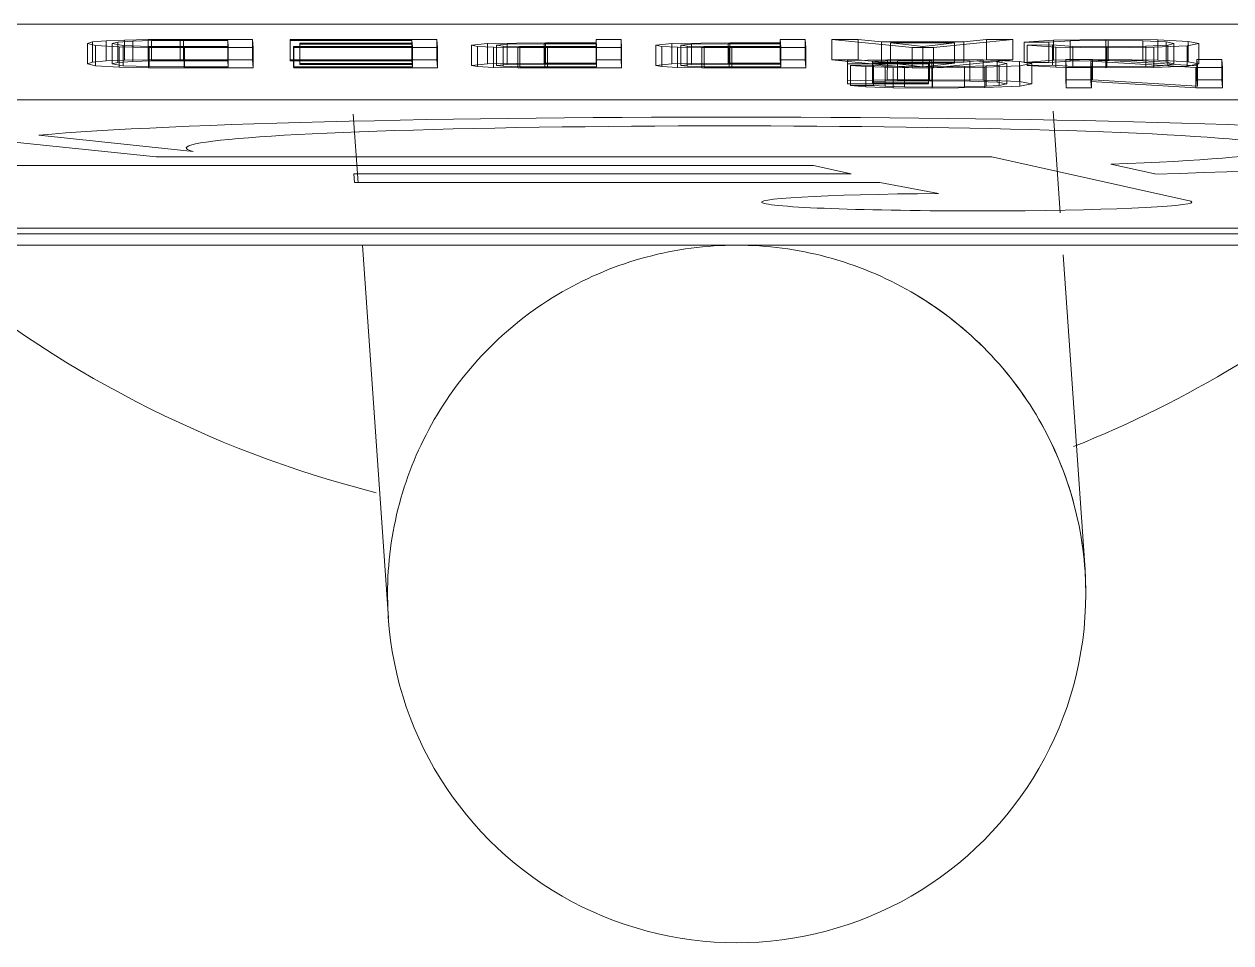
# Model space of a CAD drawing. Header units: metres. Extents: x -55 to 260, y -121 to 64.
# Drawn here: x 2.4793 to 2.5863, y 19.5796 to 19.6611 of the extents above; entities that cross this region are included whole.
import ezdxf

# ---------------------------------------------------------------- set-up
doc = ezdxf.new("R2010")
doc.units = ezdxf.units.M
doc.layers.add('0-1', color=7, linetype='Continuous', lineweight=5)
doc.layers.add('45ESTAC-1', color=253, linetype='Continuous', lineweight=5)

# ---------------------------------------------------------------- blocks, each defined once
blk = doc.blocks.new('Sign - SpeedLimit_Handicap - Handicap-5468633-A1 _ A700')
at = {"layer": '45ESTAC-1'}
for p, q in [((2.64356, 19.66114), (2.39877, 19.66114)), ((2.48533, 19.65956), (2.48487, 19.65942)), ((2.48653, 19.65967), (2.48533, 19.65956)), ((2.48533, 19.65776), (2.48533, 19.65956)), ((2.48815, 19.65973), (2.48653, 19.65967)), ((2.48653, 19.65787), (2.48653, 19.65967)), ((2.48708, 19.65942), (2.48756, 19.65955)), ((2.48756, 19.65955), (2.4889, 19.65964)), ((2.48756, 19.65775), (2.48756, 19.65955)), ((2.49026, 19.65977), (2.48815, 19.65973)), ((2.48815, 19.65794), (2.48815, 19.65973)), ((2.4889, 19.65964), (2.49054, 19.65968)), ((2.4889, 19.65784), (2.4889, 19.65964)), ((2.49311, 19.65978), (2.49026, 19.65977)), ((2.49026, 19.65797), (2.49026, 19.65977)), ((2.49054, 19.65968), (2.49339, 19.65969)), ((2.49054, 19.65788), (2.49054, 19.65968)), ((2.49952, 19.65978), (2.49311, 19.65978)), ((2.49311, 19.65798), (2.49311, 19.65978)), ((2.49339, 19.65969), (2.49731, 19.65969)), ((2.49339, 19.65789), (2.49339, 19.65969)), ((2.49731, 19.65969), (2.49735, 19.65915)), ((2.49731, 19.65969), (2.49731, 19.65789)), ((2.49957, 19.65906), (2.49952, 19.65978)), ((2.49952, 19.65978), (2.49952, 19.65798)), ((2.51586, 19.65978), (2.50284, 19.65978)), ((2.50284, 19.65978), (2.50285, 19.65969)), ((2.50284, 19.65798), (2.50284, 19.65978)), ((2.50285, 19.65969), (2.51365, 19.65969)), ((2.50285, 19.65789), (2.50285, 19.65969)), ((2.51365, 19.65969), (2.51367, 19.65946)), ((2.51365, 19.65789), (2.51365, 19.65969)), ((2.51591, 19.65906), (2.51586, 19.65978)), ((2.51586, 19.65978), (2.51586, 19.65798)), ((2.5322, 19.65978), (2.52998, 19.65978)), ((2.52998, 19.65978), (2.53, 19.65949)), ((2.52998, 19.65798), (2.52998, 19.65978)), ((2.53225, 19.65906), (2.5322, 19.65978)), ((2.5322, 19.65978), (2.5322, 19.65798)), ((2.54854, 19.65978), (2.54632, 19.65978)), ((2.54632, 19.65978), (2.54634, 19.65949)), ((2.54632, 19.65798), (2.54632, 19.65978)), ((2.54859, 19.65906), (2.54854, 19.65978)), ((2.54854, 19.65978), (2.54854, 19.65798)), ((2.55324, 19.65978), (2.5509, 19.65978)), ((2.5509, 19.65978), (2.55803, 19.65906)), ((2.5509, 19.65798), (2.5509, 19.65978)), ((2.55529, 19.65956), (2.55324, 19.65978)), ((2.55324, 19.65798), (2.55324, 19.65978)), ((2.56259, 19.65956), (2.55529, 19.65956)), ((2.55529, 19.65776), (2.55529, 19.65956)), ((2.55991, 19.65906), (2.56694, 19.65978)), ((2.5646, 19.65978), (2.56259, 19.65956)), ((2.56259, 19.65776), (2.56259, 19.65956)), ((2.56694, 19.65978), (2.5646, 19.65978)), ((2.5646, 19.65798), (2.5646, 19.65978)), ((2.56694, 19.65978), (2.56694, 19.65798)), ((2.57055, 19.65973), (2.56794, 19.65955)), ((2.56794, 19.65955), (2.57015, 19.65953)), ((2.56794, 19.65775), (2.56794, 19.65955)), ((2.57015, 19.65953), (2.57202, 19.65966)), ((2.57015, 19.65953), (2.57015, 19.65773)), ((2.57518, 19.65979), (2.57055, 19.65973)), ((2.57055, 19.65793), (2.57055, 19.65973)), ((2.57202, 19.65966), (2.57541, 19.6597)), ((2.57202, 19.65786), (2.57202, 19.65966)), ((2.5798, 19.65975), (2.57518, 19.65979)), ((2.57518, 19.658), (2.57518, 19.65979)), ((2.57541, 19.6597), (2.57847, 19.65967)), ((2.57541, 19.6579), (2.57541, 19.6597)), ((2.57847, 19.65967), (2.58056, 19.65957)), ((2.57847, 19.65787), (2.57847, 19.65967)), ((2.58251, 19.65961), (2.5798, 19.65975)), ((2.5798, 19.65795), (2.5798, 19.65975)), ((2.58056, 19.65957), (2.58124, 19.65942)), ((2.58056, 19.65777), (2.58056, 19.65957)), ((2.58345, 19.65942), (2.58251, 19.65961)), ((2.58251, 19.65781), (2.58251, 19.65961)), ((2.48487, 19.65942), (2.48558, 19.65925)), ((2.48487, 19.65762), (2.48487, 19.65942)), ((2.48558, 19.65925), (2.48768, 19.65912)), ((2.48558, 19.65745), (2.48558, 19.65925)), ((2.48804, 19.65925), (2.48708, 19.65942)), ((2.48708, 19.65762), (2.48708, 19.65942)), ((2.48768, 19.65912), (2.49029, 19.65907)), ((2.48768, 19.65732), (2.48768, 19.65912)), ((2.49035, 19.65917), (2.48804, 19.65925)), ((2.48804, 19.65745), (2.48804, 19.65925)), ((2.49029, 19.65907), (2.49346, 19.65906)), ((2.49029, 19.65727), (2.49029, 19.65907)), ((2.49349, 19.65915), (2.49035, 19.65917)), ((2.49035, 19.65737), (2.49035, 19.65917)), ((2.49346, 19.65906), (2.49957, 19.65906)), ((2.49346, 19.65726), (2.49346, 19.65906)), ((2.49735, 19.65915), (2.49349, 19.65915)), ((2.49349, 19.65735), (2.49349, 19.65915)), ((2.49735, 19.65735), (2.49735, 19.65915)), ((2.49957, 19.65726), (2.49957, 19.65906)), ((2.51369, 19.65915), (2.50316, 19.65915)), ((2.50316, 19.65915), (2.50317, 19.65906)), ((2.50316, 19.65735), (2.50316, 19.65915)), ((2.50317, 19.65906), (2.51591, 19.65906)), ((2.50317, 19.65726), (2.50317, 19.65906)), ((2.51367, 19.65946), (2.5037, 19.65946)), ((2.5037, 19.65946), (2.5037, 19.65937)), ((2.5037, 19.65766), (2.5037, 19.65946)), ((2.5037, 19.65937), (2.51367, 19.65937)), ((2.5037, 19.65757), (2.5037, 19.65937)), ((2.51367, 19.65766), (2.51367, 19.65946)), ((2.51367, 19.65937), (2.51369, 19.65915)), ((2.51367, 19.65757), (2.51367, 19.65937)), ((2.51369, 19.65735), (2.51369, 19.65915)), ((2.51591, 19.65726), (2.51591, 19.65906)), ((2.52036, 19.65943), (2.51894, 19.65927)), ((2.51894, 19.65927), (2.51948, 19.65917)), ((2.51894, 19.65747), (2.51894, 19.65927)), ((2.51948, 19.65917), (2.52088, 19.6591)), ((2.51948, 19.65737), (2.51948, 19.65917)), ((2.5255, 19.65949), (2.52036, 19.65943)), ((2.52036, 19.65763), (2.52036, 19.65943)), ((2.52088, 19.6591), (2.52303, 19.65907)), ((2.52088, 19.6573), (2.52088, 19.6591)), ((2.52116, 19.65927), (2.52211, 19.65937)), ((2.52173, 19.6592), (2.52116, 19.65927)), ((2.52116, 19.65747), (2.52116, 19.65927)), ((2.52323, 19.65916), (2.52173, 19.6592)), ((2.52173, 19.6574), (2.52173, 19.6592)), ((2.52211, 19.65937), (2.52537, 19.6594)), ((2.52211, 19.65757), (2.52211, 19.65937)), ((2.52303, 19.65907), (2.52568, 19.65906)), ((2.52303, 19.65727), (2.52303, 19.65907)), ((2.52544, 19.65915), (2.52323, 19.65916)), ((2.52323, 19.65736), (2.52323, 19.65916)), ((2.52537, 19.6594), (2.53001, 19.6594)), ((2.52537, 19.6576), (2.52537, 19.6594)), ((2.53003, 19.65915), (2.52544, 19.65915)), ((2.52544, 19.65735), (2.52544, 19.65915)), ((2.53, 19.65949), (2.5255, 19.65949)), ((2.5255, 19.65769), (2.5255, 19.65949)), ((2.52568, 19.65906), (2.53225, 19.65906)), ((2.52568, 19.65726), (2.52568, 19.65906)), ((2.53, 19.65769), (2.53, 19.65949)), ((2.53001, 19.6594), (2.53003, 19.65915)), ((2.53001, 19.6594), (2.53001, 19.6576)), ((2.53003, 19.65735), (2.53003, 19.65915)), ((2.53225, 19.65726), (2.53225, 19.65906)), ((2.53669, 19.65943), (2.53528, 19.65927)), ((2.53528, 19.65927), (2.53581, 19.65917)), ((2.53528, 19.65747), (2.53528, 19.65927)), ((2.53581, 19.65917), (2.53721, 19.6591)), ((2.53581, 19.65737), (2.53581, 19.65917)), ((2.54184, 19.65949), (2.53669, 19.65943)), ((2.53669, 19.65763), (2.53669, 19.65943)), ((2.53721, 19.6591), (2.53937, 19.65907)), ((2.53721, 19.6573), (2.53721, 19.6591)), ((2.53749, 19.65927), (2.53845, 19.65937)), ((2.53807, 19.6592), (2.53749, 19.65927)), ((2.53749, 19.65747), (2.53749, 19.65927)), ((2.53957, 19.65916), (2.53807, 19.6592)), ((2.53807, 19.6574), (2.53807, 19.6592)), ((2.53845, 19.65937), (2.54171, 19.6594)), ((2.53845, 19.65757), (2.53845, 19.65937)), ((2.53937, 19.65907), (2.54202, 19.65906)), ((2.53937, 19.65727), (2.53937, 19.65907)), ((2.54178, 19.65915), (2.53957, 19.65916)), ((2.53957, 19.65736), (2.53957, 19.65916)), ((2.54171, 19.6594), (2.54635, 19.6594)), ((2.54171, 19.6576), (2.54171, 19.6594)), ((2.54636, 19.65915), (2.54178, 19.65915)), ((2.54178, 19.65735), (2.54178, 19.65915)), ((2.54634, 19.65949), (2.54184, 19.65949)), ((2.54184, 19.65769), (2.54184, 19.65949)), ((2.54202, 19.65906), (2.54859, 19.65906)), ((2.54202, 19.65726), (2.54202, 19.65906)), ((2.54634, 19.65769), (2.54634, 19.65949)), ((2.54635, 19.6594), (2.54636, 19.65915)), ((2.54635, 19.6594), (2.54635, 19.6576)), ((2.54636, 19.65735), (2.54636, 19.65915)), ((2.54859, 19.65726), (2.54859, 19.65906)), ((2.55771, 19.65929), (2.5561, 19.65947)), ((2.5561, 19.65947), (2.56178, 19.65947)), ((2.5561, 19.65767), (2.5561, 19.65947)), ((2.55896, 19.65915), (2.55771, 19.65929)), ((2.55803, 19.65906), (2.55991, 19.65906)), ((2.55803, 19.65726), (2.55803, 19.65906)), ((2.56006, 19.65927), (2.55896, 19.65915)), ((2.55896, 19.65735), (2.55896, 19.65915)), ((2.55991, 19.65726), (2.55991, 19.65906)), ((2.56178, 19.65947), (2.56006, 19.65927)), ((2.56178, 19.65947), (2.56178, 19.65767)), ((2.57045, 19.65929), (2.56823, 19.65926)), ((2.56823, 19.65926), (2.57075, 19.65911)), ((2.56823, 19.65747), (2.56823, 19.65926)), ((2.57227, 19.65917), (2.57045, 19.65929)), ((2.57045, 19.65749), (2.57045, 19.65929)), ((2.57075, 19.65911), (2.57519, 19.65905)), ((2.57075, 19.65731), (2.57075, 19.65911)), ((2.57527, 19.65914), (2.57227, 19.65917)), ((2.57227, 19.65738), (2.57227, 19.65917)), ((2.57519, 19.65905), (2.57944, 19.65909)), ((2.57519, 19.65725), (2.57519, 19.65905)), ((2.57873, 19.65918), (2.57527, 19.65914)), ((2.57527, 19.65734), (2.57527, 19.65914)), ((2.58068, 19.65928), (2.57873, 19.65918)), ((2.57873, 19.65738), (2.57873, 19.65918)), ((2.57944, 19.65909), (2.58242, 19.65922)), ((2.57944, 19.65729), (2.57944, 19.65909)), ((2.58124, 19.65942), (2.58068, 19.65928)), ((2.58068, 19.65748), (2.58068, 19.65928)), ((2.58124, 19.65762), (2.58124, 19.65942)), ((2.58242, 19.65922), (2.58345, 19.65942)), ((2.58242, 19.65742), (2.58242, 19.65922)), ((2.58345, 19.65762), (2.58345, 19.65942)), ((2.48487, 19.65762), (2.48533, 19.65776)), ((2.48558, 19.65745), (2.48487, 19.65762)), ((2.48533, 19.65776), (2.48653, 19.65787)), ((2.48768, 19.65732), (2.48558, 19.65745)), ((2.48653, 19.65787), (2.48815, 19.65794)), ((2.48756, 19.65775), (2.48708, 19.65762)), ((2.48708, 19.65762), (2.48804, 19.65745)), ((2.4889, 19.65784), (2.48756, 19.65775)), ((2.48804, 19.65745), (2.49035, 19.65737)), ((2.48815, 19.65794), (2.49026, 19.65797)), ((2.49054, 19.65788), (2.4889, 19.65784)), ((2.49026, 19.65797), (2.49311, 19.65798)), ((2.49339, 19.65789), (2.49054, 19.65788)), ((2.49311, 19.65798), (2.49952, 19.65798)), ((2.49731, 19.65789), (2.49339, 19.65789)), ((2.49735, 19.65735), (2.49731, 19.65789)), ((2.49952, 19.65798), (2.49957, 19.65726)), ((2.50285, 19.65789), (2.50284, 19.65798)), ((2.50284, 19.65798), (2.51586, 19.65798)), ((2.51365, 19.65789), (2.50285, 19.65789)), ((2.5037, 19.65757), (2.5037, 19.65766)), ((2.5037, 19.65766), (2.51367, 19.65766)), ((2.51367, 19.65757), (2.5037, 19.65757)), ((2.51367, 19.65766), (2.51365, 19.65789)), ((2.51369, 19.65735), (2.51367, 19.65757)), ((2.51586, 19.65798), (2.51591, 19.65726)), ((2.51894, 19.65747), (2.52036, 19.65763)), ((2.51948, 19.65737), (2.51894, 19.65747)), ((2.52036, 19.65763), (2.5255, 19.65769)), ((2.52211, 19.65757), (2.52116, 19.65747)), ((2.52116, 19.65747), (2.52173, 19.6574)), ((2.52173, 19.6574), (2.52323, 19.65736)), ((2.52537, 19.6576), (2.52211, 19.65757)), ((2.53001, 19.6576), (2.52537, 19.6576)), ((2.5255, 19.65769), (2.53, 19.65769)), ((2.53, 19.65769), (2.52998, 19.65798)), ((2.52998, 19.65798), (2.5322, 19.65798)), ((2.53003, 19.65735), (2.53001, 19.6576)), ((2.5322, 19.65798), (2.53225, 19.65726)), ((2.53528, 19.65747), (2.53669, 19.65763)), ((2.53581, 19.65737), (2.53528, 19.65747)), ((2.53669, 19.65763), (2.54184, 19.65769)), ((2.53845, 19.65757), (2.53749, 19.65747)), ((2.53749, 19.65747), (2.53807, 19.6574)), ((2.53807, 19.6574), (2.53957, 19.65736)), ((2.54171, 19.6576), (2.53845, 19.65757)), ((2.54635, 19.6576), (2.54171, 19.6576)), ((2.54184, 19.65769), (2.54634, 19.65769)), ((2.54634, 19.65769), (2.54632, 19.65798)), ((2.54632, 19.65798), (2.54854, 19.65798)), ((2.54636, 19.65735), (2.54635, 19.6576)), ((2.54854, 19.65798), (2.54859, 19.65726)), ((2.55803, 19.65726), (2.5509, 19.65798)), ((2.5509, 19.65798), (2.55324, 19.65798)), ((2.55582, 19.65798), (2.55227, 19.6579)), ((2.55227, 19.6579), (2.55229, 19.65763)), ((2.55227, 19.6561), (2.55227, 19.6579)), ((2.55229, 19.65763), (2.55949, 19.65763)), ((2.55229, 19.65583), (2.55229, 19.65763)), ((2.55459, 19.65751), (2.55255, 19.65748)), ((2.55255, 19.65748), (2.5539, 19.65737)), ((2.55255, 19.65569), (2.55255, 19.65748)), ((2.55324, 19.65798), (2.55529, 19.65776)), ((2.55449, 19.65785), (2.55673, 19.6579)), ((2.55449, 19.65772), (2.55449, 19.65785)), ((2.55449, 19.65605), (2.55449, 19.65785)), ((2.55948, 19.65772), (2.55449, 19.65772)), ((2.55449, 19.65592), (2.55449, 19.65772)), ((2.55561, 19.65742), (2.55459, 19.65751)), ((2.55459, 19.65571), (2.55459, 19.65751)), ((2.55529, 19.65776), (2.56259, 19.65776)), ((2.55734, 19.65738), (2.55561, 19.65742)), ((2.55561, 19.65563), (2.55561, 19.65742)), ((2.55581, 19.65619), (2.55582, 19.65798)), ((2.55957, 19.65801), (2.55582, 19.65798)), ((2.56178, 19.65767), (2.5561, 19.65767)), ((2.5561, 19.65767), (2.55771, 19.65749)), ((2.55673, 19.6579), (2.55975, 19.65792)), ((2.55673, 19.6561), (2.55673, 19.6579)), ((2.55771, 19.65749), (2.55896, 19.65735)), ((2.55896, 19.65735), (2.56006, 19.65748)), ((2.55949, 19.65763), (2.55948, 19.65772)), ((2.55948, 19.65772), (2.55948, 19.65592)), ((2.55948, 19.65583), (2.55949, 19.65763)), ((2.56431, 19.65797), (2.55957, 19.65801)), ((2.55957, 19.65621), (2.55957, 19.65801)), ((2.55975, 19.65792), (2.56313, 19.65789)), ((2.55975, 19.65612), (2.55975, 19.65792)), ((2.56694, 19.65798), (2.55991, 19.65726)), ((2.56006, 19.65748), (2.56178, 19.65767)), ((2.56259, 19.65776), (2.5646, 19.65798)), ((2.56459, 19.65743), (2.56266, 19.65738)), ((2.56313, 19.65789), (2.56556, 19.6578)), ((2.56313, 19.65609), (2.56313, 19.65789)), ((2.56753, 19.65784), (2.56431, 19.65797)), ((2.56431, 19.65617), (2.56431, 19.65797)), ((2.56446, 19.65731), (2.56756, 19.65745)), ((2.56572, 19.6575), (2.56459, 19.65743)), ((2.56459, 19.65563), (2.56459, 19.65743)), ((2.5646, 19.65798), (2.56694, 19.65798)), ((2.56556, 19.6578), (2.56641, 19.65764)), ((2.56556, 19.656), (2.56556, 19.6578)), ((2.56641, 19.65764), (2.56572, 19.6575)), ((2.56572, 19.6557), (2.56572, 19.6575)), ((2.56641, 19.65584), (2.56641, 19.65764)), ((2.56862, 19.65764), (2.56753, 19.65784)), ((2.56753, 19.65604), (2.56753, 19.65784)), ((2.56756, 19.65745), (2.56862, 19.65764)), ((2.56756, 19.65565), (2.56756, 19.65745)), ((2.56794, 19.65775), (2.57055, 19.65793)), ((2.57015, 19.65773), (2.56794, 19.65775)), ((2.56823, 19.65747), (2.57045, 19.65749)), ((2.57075, 19.65731), (2.56823, 19.65747)), ((2.56862, 19.65585), (2.56862, 19.65764)), ((2.57202, 19.65786), (2.57015, 19.65773)), ((2.57045, 19.65749), (2.57227, 19.65738)), ((2.57055, 19.65793), (2.57518, 19.658)), ((2.57402, 19.658), (2.57164, 19.658)), ((2.57164, 19.658), (2.57169, 19.65728)), ((2.57164, 19.6562), (2.57164, 19.658)), ((2.57541, 19.6579), (2.57202, 19.65786)), ((2.57391, 19.65728), (2.57387, 19.65785)), ((2.57387, 19.65785), (2.58317, 19.65728)), ((2.57387, 19.65605), (2.57387, 19.65785)), ((2.57401, 19.6562), (2.57402, 19.658)), ((2.58331, 19.65743), (2.57402, 19.658)), ((2.57518, 19.658), (2.5798, 19.65795)), ((2.57527, 19.65734), (2.57873, 19.65738)), ((2.57847, 19.65787), (2.57541, 19.6579)), ((2.58056, 19.65777), (2.57847, 19.65787)), ((2.57873, 19.65738), (2.58068, 19.65748)), ((2.58242, 19.65742), (2.57944, 19.65729)), ((2.5798, 19.65795), (2.58251, 19.65781)), ((2.58124, 19.65762), (2.58056, 19.65777)), ((2.58068, 19.65748), (2.58124, 19.65762)), ((2.58345, 19.65762), (2.58242, 19.65742)), ((2.58251, 19.65781), (2.58345, 19.65762)), ((2.58549, 19.658), (2.58327, 19.658)), ((2.58327, 19.658), (2.58331, 19.65743)), ((2.58327, 19.6562), (2.58327, 19.658)), ((2.58331, 19.65563), (2.58331, 19.65743)), ((2.58554, 19.65728), (2.58549, 19.658)), ((2.58549, 19.658), (2.58549, 19.6562)), ((2.49029, 19.65727), (2.48768, 19.65732)), ((2.49346, 19.65726), (2.49029, 19.65727)), ((2.49035, 19.65737), (2.49349, 19.65735)), ((2.49957, 19.65726), (2.49346, 19.65726)), ((2.49349, 19.65735), (2.49735, 19.65735)), ((2.50317, 19.65726), (2.50316, 19.65735)), ((2.50316, 19.65735), (2.51369, 19.65735)), ((2.51591, 19.65726), (2.50317, 19.65726)), ((2.52088, 19.6573), (2.51948, 19.65737)), ((2.52303, 19.65727), (2.52088, 19.6573)), ((2.52568, 19.65726), (2.52303, 19.65727)), ((2.52323, 19.65736), (2.52544, 19.65735)), ((2.52544, 19.65735), (2.53003, 19.65735)), ((2.53225, 19.65726), (2.52568, 19.65726)), ((2.53721, 19.6573), (2.53581, 19.65737)), ((2.53937, 19.65727), (2.53721, 19.6573)), ((2.54202, 19.65726), (2.53937, 19.65727)), ((2.53957, 19.65736), (2.54178, 19.65735)), ((2.54178, 19.65735), (2.54636, 19.65735)), ((2.54859, 19.65726), (2.54202, 19.65726)), ((2.5539, 19.65737), (2.55633, 19.65729)), ((2.5539, 19.65557), (2.5539, 19.65737)), ((2.55633, 19.65729), (2.5598, 19.65727)), ((2.55633, 19.6555), (2.55633, 19.65729)), ((2.55983, 19.65736), (2.55734, 19.65738)), ((2.55734, 19.65558), (2.55734, 19.65738)), ((2.55991, 19.65726), (2.55803, 19.65726)), ((2.5598, 19.65727), (2.56446, 19.65731)), ((2.5598, 19.65547), (2.5598, 19.65727)), ((2.56266, 19.65738), (2.55983, 19.65736)), ((2.55983, 19.65556), (2.55983, 19.65736)), ((2.56266, 19.65558), (2.56266, 19.65738)), ((2.56446, 19.65551), (2.56446, 19.65731)), ((2.57519, 19.65725), (2.57075, 19.65731)), ((2.57169, 19.65728), (2.57391, 19.65728)), ((2.57169, 19.65548), (2.57169, 19.65728)), ((2.57227, 19.65738), (2.57527, 19.65734)), ((2.57391, 19.65548), (2.57391, 19.65728)), ((2.57944, 19.65729), (2.57519, 19.65725)), ((2.58317, 19.65728), (2.58554, 19.65728)), ((2.58317, 19.65548), (2.58317, 19.65728)), ((2.58554, 19.65548), (2.58554, 19.65728)), ((2.55227, 19.6561), (2.55581, 19.65619)), ((2.55229, 19.65583), (2.55227, 19.6561)), ((2.55948, 19.65583), (2.55229, 19.65583)), ((2.55255, 19.65569), (2.55459, 19.65571)), ((2.5539, 19.65557), (2.55255, 19.65569)), ((2.55633, 19.6555), (2.5539, 19.65557)), ((2.55673, 19.6561), (2.55449, 19.65605)), ((2.55449, 19.65605), (2.55449, 19.65592)), ((2.55449, 19.65592), (2.55948, 19.65592)), ((2.55459, 19.65571), (2.55561, 19.65563)), ((2.55561, 19.65563), (2.55734, 19.65558)), ((2.55581, 19.65619), (2.55957, 19.65621)), ((2.5598, 19.65547), (2.55633, 19.6555)), ((2.55975, 19.65612), (2.55673, 19.6561)), ((2.55734, 19.65558), (2.55983, 19.65556)), ((2.55948, 19.65592), (2.55948, 19.65583)), ((2.55957, 19.65621), (2.56431, 19.65617)), ((2.56313, 19.65609), (2.55975, 19.65612)), ((2.56446, 19.65551), (2.5598, 19.65547)), ((2.55983, 19.65556), (2.56266, 19.65558)), ((2.56266, 19.65558), (2.56459, 19.65563)), ((2.56556, 19.656), (2.56313, 19.65609)), ((2.56431, 19.65617), (2.56753, 19.65604)), ((2.56756, 19.65565), (2.56446, 19.65551)), ((2.56459, 19.65563), (2.56572, 19.6557)), ((2.56641, 19.65584), (2.56556, 19.656)), ((2.56572, 19.6557), (2.56641, 19.65584)), ((2.56753, 19.65604), (2.56862, 19.65585)), ((2.56862, 19.65585), (2.56756, 19.65565)), ((2.57169, 19.65548), (2.57164, 19.6562)), ((2.57164, 19.6562), (2.57401, 19.6562)), ((2.57391, 19.65548), (2.57169, 19.65548)), ((2.58317, 19.65548), (2.57387, 19.65605)), ((2.57387, 19.65605), (2.57391, 19.65548)), ((2.57401, 19.6562), (2.58331, 19.65563)), ((2.58554, 19.65548), (2.58317, 19.65548)), ((2.58331, 19.65563), (2.58327, 19.6562)), ((2.58327, 19.6562), (2.58549, 19.6562)), ((2.58549, 19.6562), (2.58554, 19.65548)), ((2.40193, 19.65443), (2.64133, 19.65443)), ((2.50845, 19.65314), (2.50888, 19.64707)), ((2.57115, 19.64439), (2.57052, 19.65342)), ((2.49098, 19.64937), (2.46961, 19.65157)), ((2.48055, 19.65129), (2.49424, 19.64983)), ((2.56508, 19.64937), (2.49098, 19.64937)), ((2.58273, 19.64543), (2.56508, 19.64937)), ((2.47796, 19.6486), (2.54928, 19.6486)), ((2.5085, 19.64786), (2.50855, 19.64709)), ((2.5526, 19.64786), (2.5085, 19.64786)), ((2.54928, 19.6486), (2.5526, 19.64786)), ((2.57564, 19.64871), (2.57955, 19.64785)), ((2.50855, 19.64709), (2.55516, 19.64709)), ((2.55516, 19.64709), (2.56036, 19.64612)), ((2.40006, 19.64253), (2.64486, 19.64253)), ((2.64212, 19.64305), (2.40272, 19.64305)), ((2.64486, 19.64153), (2.40006, 19.64153)), ((2.50926, 19.64153), (2.51156, 19.60844)), ((2.57335, 19.61273), (2.57141, 19.64069))]:
    blk.add_line(p, q, dxfattribs=at)
for centre, major_axis, ratio, start_param, end_param in [((2.54209, 19.65014), (-0.06763, 0.00001), 0.040709, 2.157927, 5.855407), ((2.54209, 19.65014), (-0.04846, 0.00001), 0.040709, 2.335395, 6.443209), ((2.56375, 19.64535), (-0.01908, 0), 0.040709, 4.890657, 9.525083), ((2.54245, 19.61059), (0.03089, 0.00215), 0.999167, 1.501387, 1.763186), ((2.54245, 19.61059), (0.03089, 0.00215), 0.999167, 1.239588, 1.501387), ((2.53514, 19.71641), (0.09976, 0.00693), 0.999167, 3.93702, 4.393906), ((2.54245, 19.61059), (0.03089, 0.00215), 0.999167, 1.763186, 2.024986), ((2.54245, 19.61059), (0.03089, 0.00215), 0.999167, 0.977788, 1.239588), ((2.53514, 19.71641), (0.09976, 0.00693), 0.999167, 5.024039, 5.34894), ((2.54245, 19.61059), (0.03089, 0.00215), 0.999167, 2.024986, 2.286785), ((2.54245, 19.61059), (0.03089, 0.00215), 0.999167, 0.45419, 0.977788), ((2.54245, 19.61059), (0.03089, 0.00215), 0.999167, 2.286785, 2.548585), ((2.54245, 19.61059), (0.03089, 0.00215), 0.999167, 2.548585, 2.810384), ((2.54245, 19.61059), (0.03089, 0.00215), 0.999167, 6.213776, 6.737375), ((2.54245, 19.61059), (0.03089, 0.00215), 0.999167, 2.810384, 3.072183), ((2.54245, 19.61059), (0.03089, 0.00215), 0.999167, 3.072183, 6.213776)]:
    blk.add_ellipse(centre, major_axis=major_axis, ratio=ratio, start_param=start_param, end_param=end_param, dxfattribs=at)
blk = doc.blocks.new('22011_AR_rvt-1-A1 _ A700')
at = {"layer": '45ESTAC-1'}
blk.add_blockref('Sign - SpeedLimit_Handicap - Handicap-5468633-A1 _ A700', (0, 0), dxfattribs=at)
blk = doc.blocks.new('Sign - SpeedLimit_Handicap - Handicap-V655-A1 _ A700')
at = {"layer": '45ESTAC-1'}
for p, q in [((2.48533, 19.65956), (2.48487, 19.65942)), ((2.48653, 19.65967), (2.48533, 19.65956)), ((2.48533, 19.65776), (2.48533, 19.65956)), ((2.48815, 19.65973), (2.48653, 19.65967)), ((2.48653, 19.65787), (2.48653, 19.65967)), ((2.48708, 19.65942), (2.48756, 19.65955)), ((2.48756, 19.65955), (2.4889, 19.65964)), ((2.48756, 19.65775), (2.48756, 19.65955)), ((2.49026, 19.65977), (2.48815, 19.65973)), ((2.48815, 19.65794), (2.48815, 19.65973)), ((2.4889, 19.65964), (2.49054, 19.65968)), ((2.4889, 19.65784), (2.4889, 19.65964)), ((2.49311, 19.65978), (2.49026, 19.65977)), ((2.49026, 19.65797), (2.49026, 19.65977)), ((2.49054, 19.65968), (2.49339, 19.65969)), ((2.49054, 19.65788), (2.49054, 19.65968)), ((2.49952, 19.65978), (2.49311, 19.65978)), ((2.49311, 19.65798), (2.49311, 19.65978)), ((2.49339, 19.65969), (2.49731, 19.65969)), ((2.49339, 19.65789), (2.49339, 19.65969)), ((2.49731, 19.65969), (2.49735, 19.65915)), ((2.49731, 19.65969), (2.49731, 19.65789)), ((2.49957, 19.65906), (2.49952, 19.65978)), ((2.49952, 19.65978), (2.49952, 19.65798)), ((2.51586, 19.65978), (2.50284, 19.65978)), ((2.50284, 19.65978), (2.50285, 19.65969)), ((2.50284, 19.65798), (2.50284, 19.65978)), ((2.50285, 19.65969), (2.51365, 19.65969)), ((2.50285, 19.65789), (2.50285, 19.65969)), ((2.51365, 19.65969), (2.51367, 19.65946)), ((2.51365, 19.65789), (2.51365, 19.65969)), ((2.51591, 19.65906), (2.51586, 19.65978)), ((2.51586, 19.65978), (2.51586, 19.65798)), ((2.5322, 19.65978), (2.52998, 19.65978)), ((2.52998, 19.65978), (2.53, 19.65949)), ((2.52998, 19.65798), (2.52998, 19.65978)), ((2.53225, 19.65906), (2.5322, 19.65978)), ((2.5322, 19.65978), (2.5322, 19.65798)), ((2.54854, 19.65978), (2.54632, 19.65978)), ((2.54632, 19.65978), (2.54634, 19.65949)), ((2.54632, 19.65798), (2.54632, 19.65978)), ((2.54859, 19.65906), (2.54854, 19.65978)), ((2.54854, 19.65978), (2.54854, 19.65798)), ((2.55324, 19.65978), (2.5509, 19.65978)), ((2.5509, 19.65978), (2.55803, 19.65906)), ((2.5509, 19.65798), (2.5509, 19.65978)), ((2.55529, 19.65956), (2.55324, 19.65978)), ((2.55324, 19.65798), (2.55324, 19.65978)), ((2.56259, 19.65956), (2.55529, 19.65956)), ((2.55529, 19.65776), (2.55529, 19.65956)), ((2.55991, 19.65906), (2.56694, 19.65978)), ((2.5646, 19.65978), (2.56259, 19.65956)), ((2.56259, 19.65776), (2.56259, 19.65956)), ((2.56694, 19.65978), (2.5646, 19.65978)), ((2.5646, 19.65798), (2.5646, 19.65978)), ((2.56694, 19.65978), (2.56694, 19.65798)), ((2.57055, 19.65973), (2.56794, 19.65955)), ((2.56794, 19.65955), (2.57015, 19.65953)), ((2.56794, 19.65775), (2.56794, 19.65955)), ((2.57015, 19.65953), (2.57202, 19.65966)), ((2.57015, 19.65953), (2.57015, 19.65773)), ((2.57518, 19.65979), (2.57055, 19.65973)), ((2.57055, 19.65793), (2.57055, 19.65973)), ((2.57202, 19.65966), (2.57541, 19.6597)), ((2.57202, 19.65786), (2.57202, 19.65966)), ((2.5798, 19.65975), (2.57518, 19.65979)), ((2.57518, 19.658), (2.57518, 19.65979)), ((2.57541, 19.6597), (2.57847, 19.65967)), ((2.57541, 19.6579), (2.57541, 19.6597)), ((2.57847, 19.65967), (2.58056, 19.65957)), ((2.57847, 19.65787), (2.57847, 19.65967)), ((2.58251, 19.65961), (2.5798, 19.65975)), ((2.5798, 19.65795), (2.5798, 19.65975)), ((2.58056, 19.65957), (2.58124, 19.65942)), ((2.58056, 19.65777), (2.58056, 19.65957)), ((2.58345, 19.65942), (2.58251, 19.65961)), ((2.58251, 19.65781), (2.58251, 19.65961)), ((2.48487, 19.65942), (2.48558, 19.65925)), ((2.48487, 19.65762), (2.48487, 19.65942)), ((2.48558, 19.65925), (2.48768, 19.65912)), ((2.48558, 19.65745), (2.48558, 19.65925)), ((2.48804, 19.65925), (2.48708, 19.65942)), ((2.48708, 19.65762), (2.48708, 19.65942)), ((2.48768, 19.65912), (2.49029, 19.65907)), ((2.48768, 19.65732), (2.48768, 19.65912)), ((2.49035, 19.65917), (2.48804, 19.65925)), ((2.48804, 19.65745), (2.48804, 19.65925)), ((2.49029, 19.65907), (2.49346, 19.65906)), ((2.49029, 19.65727), (2.49029, 19.65907)), ((2.49349, 19.65915), (2.49035, 19.65917)), ((2.49035, 19.65737), (2.49035, 19.65917)), ((2.49346, 19.65906), (2.49957, 19.65906)), ((2.49346, 19.65726), (2.49346, 19.65906)), ((2.49735, 19.65915), (2.49349, 19.65915)), ((2.49349, 19.65735), (2.49349, 19.65915)), ((2.49735, 19.65735), (2.49735, 19.65915)), ((2.49957, 19.65726), (2.49957, 19.65906)), ((2.51369, 19.65915), (2.50316, 19.65915)), ((2.50316, 19.65915), (2.50317, 19.65906)), ((2.50316, 19.65735), (2.50316, 19.65915)), ((2.50317, 19.65906), (2.51591, 19.65906)), ((2.50317, 19.65726), (2.50317, 19.65906)), ((2.51367, 19.65946), (2.5037, 19.65946)), ((2.5037, 19.65946), (2.5037, 19.65937)), ((2.5037, 19.65766), (2.5037, 19.65946)), ((2.5037, 19.65937), (2.51367, 19.65937)), ((2.5037, 19.65757), (2.5037, 19.65937)), ((2.51367, 19.65766), (2.51367, 19.65946)), ((2.51367, 19.65937), (2.51369, 19.65915)), ((2.51367, 19.65757), (2.51367, 19.65937)), ((2.51369, 19.65735), (2.51369, 19.65915)), ((2.51591, 19.65726), (2.51591, 19.65906)), ((2.52036, 19.65943), (2.51894, 19.65927)), ((2.51894, 19.65927), (2.51948, 19.65917)), ((2.51894, 19.65747), (2.51894, 19.65927)), ((2.51948, 19.65917), (2.52088, 19.6591)), ((2.51948, 19.65737), (2.51948, 19.65917)), ((2.5255, 19.65949), (2.52036, 19.65943)), ((2.52036, 19.65763), (2.52036, 19.65943)), ((2.52088, 19.6591), (2.52303, 19.65907)), ((2.52088, 19.6573), (2.52088, 19.6591)), ((2.52116, 19.65927), (2.52211, 19.65937)), ((2.52173, 19.6592), (2.52116, 19.65927)), ((2.52116, 19.65747), (2.52116, 19.65927)), ((2.52323, 19.65916), (2.52173, 19.6592)), ((2.52173, 19.6574), (2.52173, 19.6592)), ((2.52211, 19.65937), (2.52537, 19.6594)), ((2.52211, 19.65757), (2.52211, 19.65937)), ((2.52303, 19.65907), (2.52568, 19.65906)), ((2.52303, 19.65727), (2.52303, 19.65907)), ((2.52544, 19.65915), (2.52323, 19.65916)), ((2.52323, 19.65736), (2.52323, 19.65916)), ((2.52537, 19.6594), (2.53001, 19.6594)), ((2.52537, 19.6576), (2.52537, 19.6594)), ((2.53003, 19.65915), (2.52544, 19.65915)), ((2.52544, 19.65735), (2.52544, 19.65915)), ((2.53, 19.65949), (2.5255, 19.65949)), ((2.5255, 19.65769), (2.5255, 19.65949)), ((2.52568, 19.65906), (2.53225, 19.65906)), ((2.52568, 19.65726), (2.52568, 19.65906)), ((2.53, 19.65769), (2.53, 19.65949)), ((2.53001, 19.6594), (2.53003, 19.65915)), ((2.53001, 19.6594), (2.53001, 19.6576)), ((2.53003, 19.65735), (2.53003, 19.65915)), ((2.53225, 19.65726), (2.53225, 19.65906)), ((2.53669, 19.65943), (2.53528, 19.65927)), ((2.53528, 19.65927), (2.53581, 19.65917)), ((2.53528, 19.65747), (2.53528, 19.65927)), ((2.53581, 19.65917), (2.53721, 19.6591)), ((2.53581, 19.65737), (2.53581, 19.65917)), ((2.54184, 19.65949), (2.53669, 19.65943)), ((2.53669, 19.65763), (2.53669, 19.65943)), ((2.53721, 19.6591), (2.53937, 19.65907)), ((2.53721, 19.6573), (2.53721, 19.6591)), ((2.53749, 19.65927), (2.53845, 19.65937)), ((2.53807, 19.6592), (2.53749, 19.65927)), ((2.53749, 19.65747), (2.53749, 19.65927)), ((2.53957, 19.65916), (2.53807, 19.6592)), ((2.53807, 19.6574), (2.53807, 19.6592)), ((2.53845, 19.65937), (2.54171, 19.6594)), ((2.53845, 19.65757), (2.53845, 19.65937)), ((2.53937, 19.65907), (2.54202, 19.65906)), ((2.53937, 19.65727), (2.53937, 19.65907)), ((2.54178, 19.65915), (2.53957, 19.65916)), ((2.53957, 19.65736), (2.53957, 19.65916)), ((2.54171, 19.6594), (2.54635, 19.6594)), ((2.54171, 19.6576), (2.54171, 19.6594)), ((2.54636, 19.65915), (2.54178, 19.65915)), ((2.54178, 19.65735), (2.54178, 19.65915)), ((2.54634, 19.65949), (2.54184, 19.65949)), ((2.54184, 19.65769), (2.54184, 19.65949)), ((2.54202, 19.65906), (2.54859, 19.65906)), ((2.54202, 19.65726), (2.54202, 19.65906)), ((2.54634, 19.65769), (2.54634, 19.65949)), ((2.54635, 19.6594), (2.54636, 19.65915)), ((2.54635, 19.6594), (2.54635, 19.6576)), ((2.54636, 19.65735), (2.54636, 19.65915)), ((2.54859, 19.65726), (2.54859, 19.65906)), ((2.55771, 19.65929), (2.5561, 19.65947)), ((2.5561, 19.65947), (2.56178, 19.65947)), ((2.5561, 19.65767), (2.5561, 19.65947)), ((2.55896, 19.65915), (2.55771, 19.65929)), ((2.55803, 19.65906), (2.55991, 19.65906)), ((2.55803, 19.65726), (2.55803, 19.65906)), ((2.56006, 19.65927), (2.55896, 19.65915)), ((2.55896, 19.65735), (2.55896, 19.65915)), ((2.55991, 19.65726), (2.55991, 19.65906)), ((2.56178, 19.65947), (2.56006, 19.65927)), ((2.56178, 19.65947), (2.56178, 19.65767)), ((2.57045, 19.65929), (2.56823, 19.65926)), ((2.56823, 19.65926), (2.57075, 19.65911)), ((2.56823, 19.65747), (2.56823, 19.65926)), ((2.57227, 19.65917), (2.57045, 19.65929)), ((2.57045, 19.65749), (2.57045, 19.65929)), ((2.57075, 19.65911), (2.57519, 19.65905)), ((2.57075, 19.65731), (2.57075, 19.65911)), ((2.57527, 19.65914), (2.57227, 19.65917)), ((2.57227, 19.65738), (2.57227, 19.65917)), ((2.57519, 19.65905), (2.57944, 19.65909)), ((2.57519, 19.65725), (2.57519, 19.65905)), ((2.57873, 19.65918), (2.57527, 19.65914)), ((2.57527, 19.65734), (2.57527, 19.65914)), ((2.58068, 19.65928), (2.57873, 19.65918)), ((2.57873, 19.65738), (2.57873, 19.65918)), ((2.57944, 19.65909), (2.58242, 19.65922)), ((2.57944, 19.65729), (2.57944, 19.65909)), ((2.58124, 19.65942), (2.58068, 19.65928)), ((2.58068, 19.65748), (2.58068, 19.65928)), ((2.58124, 19.65762), (2.58124, 19.65942)), ((2.58242, 19.65922), (2.58345, 19.65942)), ((2.58242, 19.65742), (2.58242, 19.65922)), ((2.58345, 19.65762), (2.58345, 19.65942)), ((2.48487, 19.65762), (2.48533, 19.65776)), ((2.48558, 19.65745), (2.48487, 19.65762)), ((2.48533, 19.65776), (2.48653, 19.65787)), ((2.48768, 19.65732), (2.48558, 19.65745)), ((2.48653, 19.65787), (2.48815, 19.65794)), ((2.48756, 19.65775), (2.48708, 19.65762)), ((2.48708, 19.65762), (2.48804, 19.65745)), ((2.4889, 19.65784), (2.48756, 19.65775)), ((2.48804, 19.65745), (2.49035, 19.65737)), ((2.48815, 19.65794), (2.49026, 19.65797)), ((2.49054, 19.65788), (2.4889, 19.65784)), ((2.49026, 19.65797), (2.49311, 19.65798)), ((2.49339, 19.65789), (2.49054, 19.65788)), ((2.49311, 19.65798), (2.49952, 19.65798)), ((2.49731, 19.65789), (2.49339, 19.65789)), ((2.49735, 19.65735), (2.49731, 19.65789)), ((2.49952, 19.65798), (2.49957, 19.65726)), ((2.50285, 19.65789), (2.50284, 19.65798)), ((2.50284, 19.65798), (2.51586, 19.65798)), ((2.51365, 19.65789), (2.50285, 19.65789)), ((2.5037, 19.65757), (2.5037, 19.65766)), ((2.5037, 19.65766), (2.51367, 19.65766)), ((2.51367, 19.65757), (2.5037, 19.65757)), ((2.51367, 19.65766), (2.51365, 19.65789)), ((2.51369, 19.65735), (2.51367, 19.65757)), ((2.51586, 19.65798), (2.51591, 19.65726)), ((2.51894, 19.65747), (2.52036, 19.65763)), ((2.51948, 19.65737), (2.51894, 19.65747)), ((2.52036, 19.65763), (2.5255, 19.65769)), ((2.52211, 19.65757), (2.52116, 19.65747)), ((2.52116, 19.65747), (2.52173, 19.6574)), ((2.52173, 19.6574), (2.52323, 19.65736)), ((2.52537, 19.6576), (2.52211, 19.65757)), ((2.53001, 19.6576), (2.52537, 19.6576)), ((2.5255, 19.65769), (2.53, 19.65769)), ((2.53, 19.65769), (2.52998, 19.65798)), ((2.52998, 19.65798), (2.5322, 19.65798)), ((2.53003, 19.65735), (2.53001, 19.6576)), ((2.5322, 19.65798), (2.53225, 19.65726)), ((2.53528, 19.65747), (2.53669, 19.65763)), ((2.53581, 19.65737), (2.53528, 19.65747)), ((2.53669, 19.65763), (2.54184, 19.65769)), ((2.53845, 19.65757), (2.53749, 19.65747)), ((2.53749, 19.65747), (2.53807, 19.6574)), ((2.53807, 19.6574), (2.53957, 19.65736)), ((2.54171, 19.6576), (2.53845, 19.65757)), ((2.54635, 19.6576), (2.54171, 19.6576)), ((2.54184, 19.65769), (2.54634, 19.65769)), ((2.54634, 19.65769), (2.54632, 19.65798)), ((2.54632, 19.65798), (2.54854, 19.65798)), ((2.54636, 19.65735), (2.54635, 19.6576)), ((2.54854, 19.65798), (2.54859, 19.65726)), ((2.55803, 19.65726), (2.5509, 19.65798)), ((2.5509, 19.65798), (2.55324, 19.65798)), ((2.55582, 19.65798), (2.55227, 19.6579)), ((2.55227, 19.6579), (2.55229, 19.65763)), ((2.55227, 19.6561), (2.55227, 19.6579)), ((2.55229, 19.65763), (2.55949, 19.65763)), ((2.55229, 19.65583), (2.55229, 19.65763)), ((2.55459, 19.65751), (2.55255, 19.65748)), ((2.55255, 19.65748), (2.5539, 19.65737)), ((2.55255, 19.65569), (2.55255, 19.65748)), ((2.55324, 19.65798), (2.55529, 19.65776)), ((2.55449, 19.65785), (2.55673, 19.6579)), ((2.55449, 19.65772), (2.55449, 19.65785)), ((2.55449, 19.65605), (2.55449, 19.65785)), ((2.55948, 19.65772), (2.55449, 19.65772)), ((2.55449, 19.65592), (2.55449, 19.65772)), ((2.55561, 19.65742), (2.55459, 19.65751)), ((2.55459, 19.65571), (2.55459, 19.65751)), ((2.55529, 19.65776), (2.56259, 19.65776)), ((2.55734, 19.65738), (2.55561, 19.65742)), ((2.55561, 19.65563), (2.55561, 19.65742)), ((2.55581, 19.65619), (2.55582, 19.65798)), ((2.55957, 19.65801), (2.55582, 19.65798)), ((2.56178, 19.65767), (2.5561, 19.65767)), ((2.5561, 19.65767), (2.55771, 19.65749)), ((2.55673, 19.6579), (2.55975, 19.65792)), ((2.55673, 19.6561), (2.55673, 19.6579)), ((2.55771, 19.65749), (2.55896, 19.65735)), ((2.55896, 19.65735), (2.56006, 19.65748)), ((2.55949, 19.65763), (2.55948, 19.65772)), ((2.55948, 19.65772), (2.55948, 19.65592)), ((2.55948, 19.65583), (2.55949, 19.65763)), ((2.56431, 19.65797), (2.55957, 19.65801)), ((2.55957, 19.65621), (2.55957, 19.65801)), ((2.55975, 19.65792), (2.56313, 19.65789)), ((2.55975, 19.65612), (2.55975, 19.65792)), ((2.56694, 19.65798), (2.55991, 19.65726)), ((2.56006, 19.65748), (2.56178, 19.65767)), ((2.56259, 19.65776), (2.5646, 19.65798)), ((2.56459, 19.65743), (2.56266, 19.65738)), ((2.56313, 19.65789), (2.56556, 19.6578)), ((2.56313, 19.65609), (2.56313, 19.65789)), ((2.56753, 19.65784), (2.56431, 19.65797)), ((2.56431, 19.65617), (2.56431, 19.65797)), ((2.56446, 19.65731), (2.56756, 19.65745)), ((2.56572, 19.6575), (2.56459, 19.65743)), ((2.56459, 19.65563), (2.56459, 19.65743)), ((2.5646, 19.65798), (2.56694, 19.65798)), ((2.56556, 19.6578), (2.56641, 19.65764)), ((2.56556, 19.656), (2.56556, 19.6578)), ((2.56641, 19.65764), (2.56572, 19.6575)), ((2.56572, 19.6557), (2.56572, 19.6575)), ((2.56641, 19.65584), (2.56641, 19.65764)), ((2.56862, 19.65764), (2.56753, 19.65784)), ((2.56753, 19.65604), (2.56753, 19.65784)), ((2.56756, 19.65745), (2.56862, 19.65764)), ((2.56756, 19.65565), (2.56756, 19.65745)), ((2.56794, 19.65775), (2.57055, 19.65793)), ((2.57015, 19.65773), (2.56794, 19.65775)), ((2.56823, 19.65747), (2.57045, 19.65749)), ((2.57075, 19.65731), (2.56823, 19.65747)), ((2.56862, 19.65585), (2.56862, 19.65764)), ((2.57202, 19.65786), (2.57015, 19.65773)), ((2.57045, 19.65749), (2.57227, 19.65738)), ((2.57055, 19.65793), (2.57518, 19.658)), ((2.57402, 19.658), (2.57164, 19.658)), ((2.57164, 19.658), (2.57169, 19.65728)), ((2.57164, 19.6562), (2.57164, 19.658)), ((2.57541, 19.6579), (2.57202, 19.65786)), ((2.57391, 19.65728), (2.57387, 19.65785)), ((2.57387, 19.65785), (2.58317, 19.65728)), ((2.57387, 19.65605), (2.57387, 19.65785)), ((2.57401, 19.6562), (2.57402, 19.658)), ((2.58331, 19.65743), (2.57402, 19.658)), ((2.57518, 19.658), (2.5798, 19.65795)), ((2.57527, 19.65734), (2.57873, 19.65738)), ((2.57847, 19.65787), (2.57541, 19.6579)), ((2.58056, 19.65777), (2.57847, 19.65787)), ((2.57873, 19.65738), (2.58068, 19.65748)), ((2.58242, 19.65742), (2.57944, 19.65729)), ((2.5798, 19.65795), (2.58251, 19.65781)), ((2.58124, 19.65762), (2.58056, 19.65777)), ((2.58068, 19.65748), (2.58124, 19.65762)), ((2.58345, 19.65762), (2.58242, 19.65742)), ((2.58251, 19.65781), (2.58345, 19.65762)), ((2.58549, 19.658), (2.58327, 19.658)), ((2.58327, 19.658), (2.58331, 19.65743)), ((2.58327, 19.6562), (2.58327, 19.658)), ((2.58331, 19.65563), (2.58331, 19.65743)), ((2.58554, 19.65728), (2.58549, 19.658)), ((2.58549, 19.658), (2.58549, 19.6562)), ((2.49029, 19.65727), (2.48768, 19.65732)), ((2.49346, 19.65726), (2.49029, 19.65727)), ((2.49035, 19.65737), (2.49349, 19.65735)), ((2.49957, 19.65726), (2.49346, 19.65726)), ((2.49349, 19.65735), (2.49735, 19.65735)), ((2.50317, 19.65726), (2.50316, 19.65735)), ((2.50316, 19.65735), (2.51369, 19.65735)), ((2.51591, 19.65726), (2.50317, 19.65726)), ((2.52088, 19.6573), (2.51948, 19.65737)), ((2.52303, 19.65727), (2.52088, 19.6573)), ((2.52568, 19.65726), (2.52303, 19.65727)), ((2.52323, 19.65736), (2.52544, 19.65735)), ((2.52544, 19.65735), (2.53003, 19.65735)), ((2.53225, 19.65726), (2.52568, 19.65726)), ((2.53721, 19.6573), (2.53581, 19.65737)), ((2.53937, 19.65727), (2.53721, 19.6573)), ((2.54202, 19.65726), (2.53937, 19.65727)), ((2.53957, 19.65736), (2.54178, 19.65735)), ((2.54178, 19.65735), (2.54636, 19.65735)), ((2.54859, 19.65726), (2.54202, 19.65726)), ((2.5539, 19.65737), (2.55633, 19.65729)), ((2.5539, 19.65557), (2.5539, 19.65737)), ((2.55633, 19.65729), (2.5598, 19.65727)), ((2.55633, 19.6555), (2.55633, 19.65729)), ((2.55983, 19.65736), (2.55734, 19.65738)), ((2.55734, 19.65558), (2.55734, 19.65738)), ((2.55991, 19.65726), (2.55803, 19.65726)), ((2.5598, 19.65727), (2.56446, 19.65731)), ((2.5598, 19.65547), (2.5598, 19.65727)), ((2.56266, 19.65738), (2.55983, 19.65736)), ((2.55983, 19.65556), (2.55983, 19.65736)), ((2.56266, 19.65558), (2.56266, 19.65738)), ((2.56446, 19.65551), (2.56446, 19.65731)), ((2.57519, 19.65725), (2.57075, 19.65731)), ((2.57169, 19.65728), (2.57391, 19.65728)), ((2.57169, 19.65548), (2.57169, 19.65728)), ((2.57227, 19.65738), (2.57527, 19.65734)), ((2.57391, 19.65548), (2.57391, 19.65728)), ((2.57944, 19.65729), (2.57519, 19.65725)), ((2.58317, 19.65728), (2.58554, 19.65728)), ((2.58317, 19.65548), (2.58317, 19.65728)), ((2.58554, 19.65548), (2.58554, 19.65728)), ((2.55227, 19.6561), (2.55581, 19.65619)), ((2.55229, 19.65583), (2.55227, 19.6561)), ((2.55948, 19.65583), (2.55229, 19.65583)), ((2.55255, 19.65569), (2.55459, 19.65571)), ((2.5539, 19.65557), (2.55255, 19.65569)), ((2.55633, 19.6555), (2.5539, 19.65557)), ((2.55673, 19.6561), (2.55449, 19.65605)), ((2.55449, 19.65605), (2.55449, 19.65592)), ((2.55449, 19.65592), (2.55948, 19.65592)), ((2.55459, 19.65571), (2.55561, 19.65563)), ((2.55561, 19.65563), (2.55734, 19.65558)), ((2.55581, 19.65619), (2.55957, 19.65621)), ((2.5598, 19.65547), (2.55633, 19.6555)), ((2.55975, 19.65612), (2.55673, 19.6561)), ((2.55734, 19.65558), (2.55983, 19.65556)), ((2.55948, 19.65592), (2.55948, 19.65583)), ((2.55957, 19.65621), (2.56431, 19.65617)), ((2.56313, 19.65609), (2.55975, 19.65612)), ((2.56446, 19.65551), (2.5598, 19.65547)), ((2.55983, 19.65556), (2.56266, 19.65558)), ((2.56266, 19.65558), (2.56459, 19.65563)), ((2.56556, 19.656), (2.56313, 19.65609)), ((2.56431, 19.65617), (2.56753, 19.65604)), ((2.56756, 19.65565), (2.56446, 19.65551)), ((2.56459, 19.65563), (2.56572, 19.6557)), ((2.56641, 19.65584), (2.56556, 19.656)), ((2.56572, 19.6557), (2.56641, 19.65584)), ((2.56753, 19.65604), (2.56862, 19.65585)), ((2.56862, 19.65585), (2.56756, 19.65565)), ((2.57169, 19.65548), (2.57164, 19.6562)), ((2.57164, 19.6562), (2.57401, 19.6562)), ((2.57391, 19.65548), (2.57169, 19.65548)), ((2.58317, 19.65548), (2.57387, 19.65605)), ((2.57387, 19.65605), (2.57391, 19.65548)), ((2.57401, 19.6562), (2.58331, 19.65563)), ((2.58554, 19.65548), (2.58317, 19.65548)), ((2.58331, 19.65563), (2.58327, 19.6562)), ((2.58327, 19.6562), (2.58549, 19.6562)), ((2.58549, 19.6562), (2.58554, 19.65548)), ((2.40193, 19.65443), (2.64133, 19.65443)), ((2.50845, 19.65314), (2.50888, 19.64707)), ((2.57115, 19.64439), (2.57052, 19.65342)), ((2.49098, 19.64937), (2.46961, 19.65157)), ((2.48055, 19.65129), (2.49424, 19.64983)), ((2.56508, 19.64937), (2.49098, 19.64937)), ((2.58273, 19.64543), (2.56508, 19.64937)), ((2.47796, 19.6486), (2.54928, 19.6486)), ((2.5085, 19.64786), (2.50855, 19.64709)), ((2.5526, 19.64786), (2.5085, 19.64786)), ((2.54928, 19.6486), (2.5526, 19.64786)), ((2.57564, 19.64871), (2.57955, 19.64785)), ((2.50855, 19.64709), (2.55516, 19.64709)), ((2.55516, 19.64709), (2.56036, 19.64612)), ((2.40006, 19.64253), (2.64486, 19.64253)), ((2.64212, 19.64305), (2.40272, 19.64305)), ((2.54246, 19.64153), (2.40006, 19.64153)), ((2.50926, 19.64153), (2.51156, 19.60844)), ((2.64486, 19.64153), (2.54246, 19.64153)), ((2.57335, 19.61273), (2.57141, 19.64069))]:
    blk.add_line(p, q, dxfattribs=at)
for centre, major_axis, ratio, start_param, end_param in [((2.54209, 19.65014), (-0.06763, 0.00001), 0.040709, 2.157927, 5.855407), ((2.54209, 19.65014), (-0.04846, 0.00001), 0.040709, 2.335395, 6.443209), ((2.56375, 19.64535), (-0.01908, 0), 0.040709, 4.890657, 9.525083), ((2.54245, 19.61059), (0.03089, 0.00215), 0.999167, 1.501387, 1.763186), ((2.54245, 19.61059), (0.03089, 0.00215), 0.999167, 1.239588, 1.501387), ((2.53514, 19.71641), (0.09976, 0.00693), 0.999167, 3.93702, 4.393906), ((2.54245, 19.61059), (0.03089, 0.00215), 0.999167, 1.763186, 2.024986), ((2.54245, 19.61059), (0.03089, 0.00215), 0.999167, 0.977788, 1.239588), ((2.53514, 19.71641), (0.09976, 0.00693), 0.999167, 5.024039, 5.34894), ((2.54245, 19.61059), (0.03089, 0.00215), 0.999167, 2.024986, 2.286785), ((2.54245, 19.61059), (0.03089, 0.00215), 0.999167, 0.715989, 0.977788), ((2.54245, 19.61059), (0.03089, 0.00215), 0.999167, 2.286785, 2.548585), ((2.54245, 19.61059), (0.03089, 0.00215), 0.999167, 0.45419, 0.715989), ((2.54245, 19.61059), (0.03089, 0.00215), 0.999167, 2.548585, 2.810384), ((2.54245, 19.61059), (0.03089, 0.00215), 0.999167, 0.19239, 0.45419), ((2.54245, 19.61059), (0.03089, 0.00215), 0.999167, 2.810384, 3.072183), ((2.54245, 19.61059), (0.03089, 0.00215), 0.999167, 6.213776, 6.475575), ((2.54245, 19.61059), (0.03089, 0.00215), 0.999167, 3.072183, 6.213776)]:
    blk.add_ellipse(centre, major_axis=major_axis, ratio=ratio, start_param=start_param, end_param=end_param, dxfattribs=at)
blk = doc.blocks.new('22011_AR_rvt-2-A1 _ A700')
at = {"layer": '45ESTAC-1'}
blk.add_blockref('Sign - SpeedLimit_Handicap - Handicap-V655-A1 _ A700', (0, 0), dxfattribs=at)

msp = doc.modelspace()

# ---------------------------------------------------------------- block references
at = {"layer": '0-1'}
for name in ['22011_AR_rvt-2-A1 _ A700', '22011_AR_rvt-1-A1 _ A700']:
    msp.add_blockref(name, (0, 0), dxfattribs=at)

doc.saveas('drawing.dxf')
